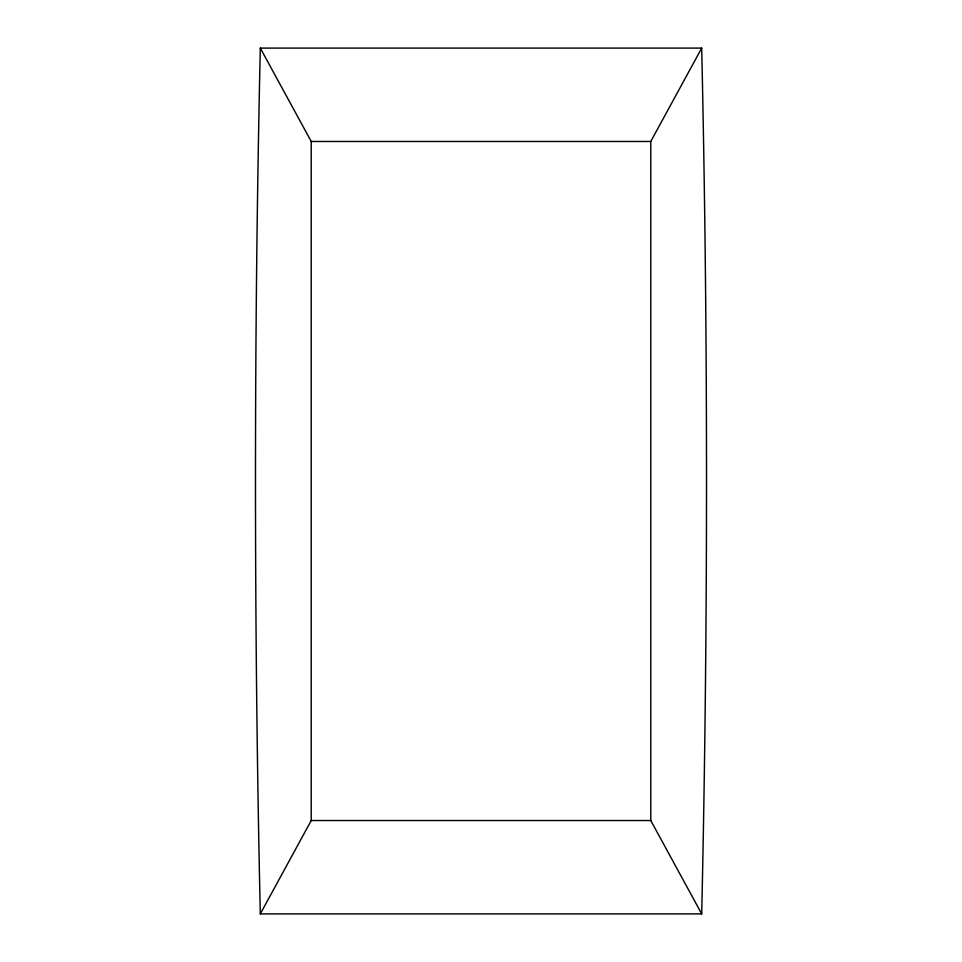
<?xml version="1.0" encoding="UTF-8"?>
<svg xmlns="http://www.w3.org/2000/svg" width="962" height="962" viewBox="0 0 962 962"><rect width="100%" height="100%" fill="white"/><g stroke="black" fill="none" stroke-linecap="round" stroke-linejoin="round"><path stroke-width="1.44" d="M701.695 913.9L650.769 820.526L650.769 141.474L701.695 48.1L260.305 48.1A1960.604 195.082 -90 0 0 260.305 913.9L701.695 913.9A1960.604 195.082 -90 0 0 701.695 48.1M260.305 913.9L311.231 820.526L311.231 141.474L260.305 48.1M311.231 141.474L650.769 141.474M311.231 820.526L650.769 820.526"/></g></svg>
